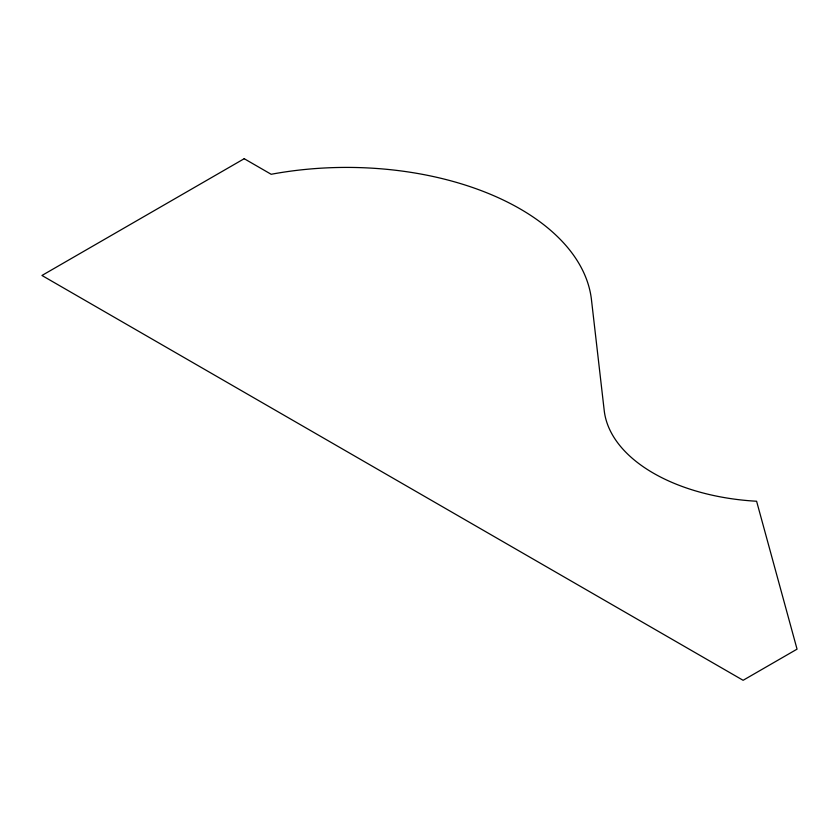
<?xml version="1.0" encoding="UTF-8"?>
<svg xmlns="http://www.w3.org/2000/svg" width="839" height="839" viewBox="0 0 839 839"><rect width="100%" height="100%" fill="white"/><g stroke="black" fill="none" stroke-linecap="round" stroke-linejoin="round"><path stroke-width="1.26" d="M244.212 158.707L41.95 275.475L743.113 680.293L797.05 649.155L756.6 501.24A168.954 97.544 0 0 1 604.227 410.617L591.453 299.659A245.345 141.655 0 0 0 271.175 174.281L244.212 158.707"/></g></svg>
